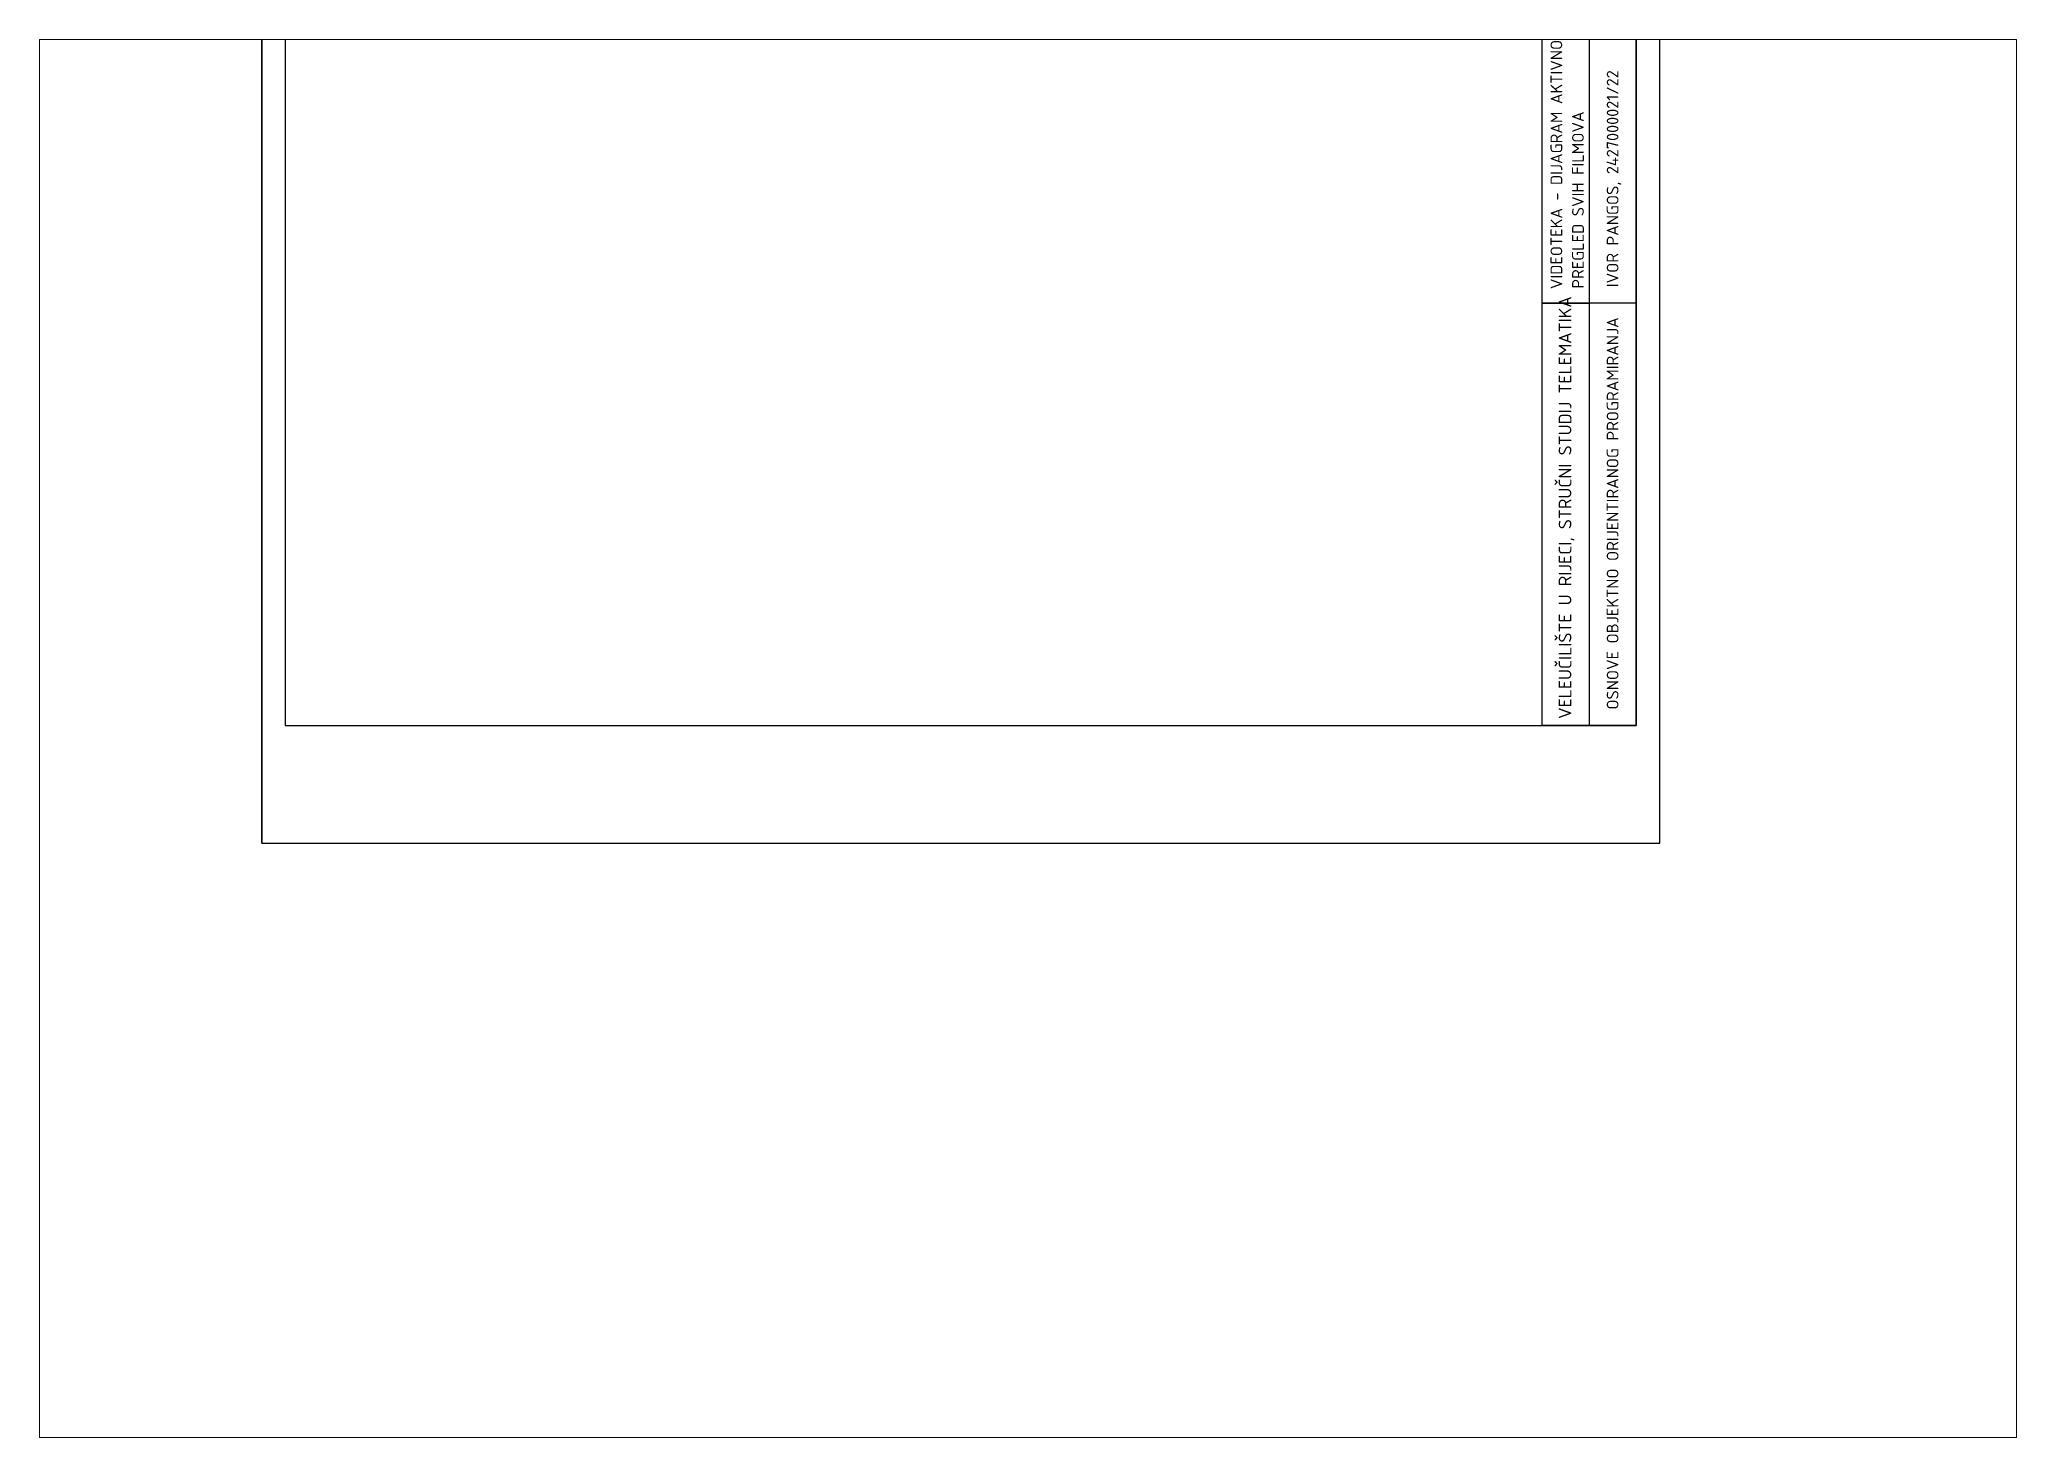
# Paper-space layout '3.11 Fas_SZ_RADNI' of a CAD drawing. Header units: millimetres. Extents: x 0 to 4200, y 0 to 2970.
# The model-space entities are those that its viewports show. They can reach past a viewport. Long polylines and large blocks are cut down to what shows.
import ezdxf

# ---------------------------------------------------------------- set-up
doc = ezdxf.new("R2010")
doc.units = ezdxf.units.MM
doc.header["$LTSCALE"] = 30
for name, color, linetype in [('OKVIR', 7, 'Continuous'), ('OKVIR_unut-iRC', 7, 'Continuous'), ('OKVIR_unutarnji', 8, 'Continuous'), ('Pecat', 8, 'Continuous')]:
    doc.layers.add(name, color=color, linetype=linetype)
doc.layers.add('Vport', color=6, linetype='Continuous', plot=False)
doc.styles.add('PECAT2', font='isocpeur.ttf')

# ---------------------------------------------------------------- blocks, each defined once
blk = doc.blocks.new('okvir 42x29.7')
for p, q in [((0, 2970), (2100, 2970)), ((2100, 2970), (2100, 0))]:
    blk.add_line(p, q)
at = {"color": 253}
for p, q in [((1147.5, 50), (1147.5, 250)), ((1147.5, 250), (1147.5, 150)), ((2045, 150), (250, 150))]:
    blk.add_line(p, q, dxfattribs=at)
at = {"color": 0}
blk.add_lwpolyline([(0, 0), (2100, 0), (2100, 2970), (0, 2970)], close=True, dxfattribs=at)
blk.add_lwpolyline([(250, 50), (250, 250), (2045, 250), (2045, 50), (250, 50)])
at = {"layer": 'OKVIR_unut-iRC', "color": 0}
blk.add_line((250, 50), (250, 110), dxfattribs=at)
at = {"layer": 'OKVIR_unutarnji'}
blk.add_lwpolyline([(250, 50), (2045, 50), (2045, 2920), (250, 2920)], close=True, dxfattribs=at)

msp = doc.modelspace()

# ---------------------------------------------------------------- block references
at = {"layer": 'OKVIR'}
msp.add_blockref('okvir 42x29.7', (-2737.5, 8000), dxfattribs=at)

# ---------------------------------------------------------------- texts
at = {"layer": 'Pecat', "color": 7, "style": 'PECAT2'}
for s, height, p in [('VELEUČILIŠTE U RIJECI, STRUČNI STUDIJ TELEMATIKA', 27, (-2473.3, 8187.5)), ('VIDEOTEKA - DIJAGRAM AKTIVNOSTI -', 25, (-1560.3, 8206.9)), ('PREGLED SVIH FILMOVA', 25, (-1559.3, 8161.1)), ('OSNOVE OBJEKTNO ORIJENTIRANOG PROGRAMIRANJA', 25, (-2453.7, 8087.5)), ('IVOR PANGOS, 2427000021/22', 25, (-1556.2, 8087.5))]:
    msp.add_text(s, height=height, dxfattribs=at).set_placement(p)

psp = doc.layouts.new('3.11 Fas_SZ_RADNI')

# ---------------------------------------------------------------- viewports
at = {"layer": 'Vport', "view_twist_angle": 90}
psp.add_viewport(center=(2100, 1485), size=(4200, 2970), view_center_point=(-9342, -2515), view_height=2970, dxfattribs=at)

doc.saveas('drawing.dxf')
